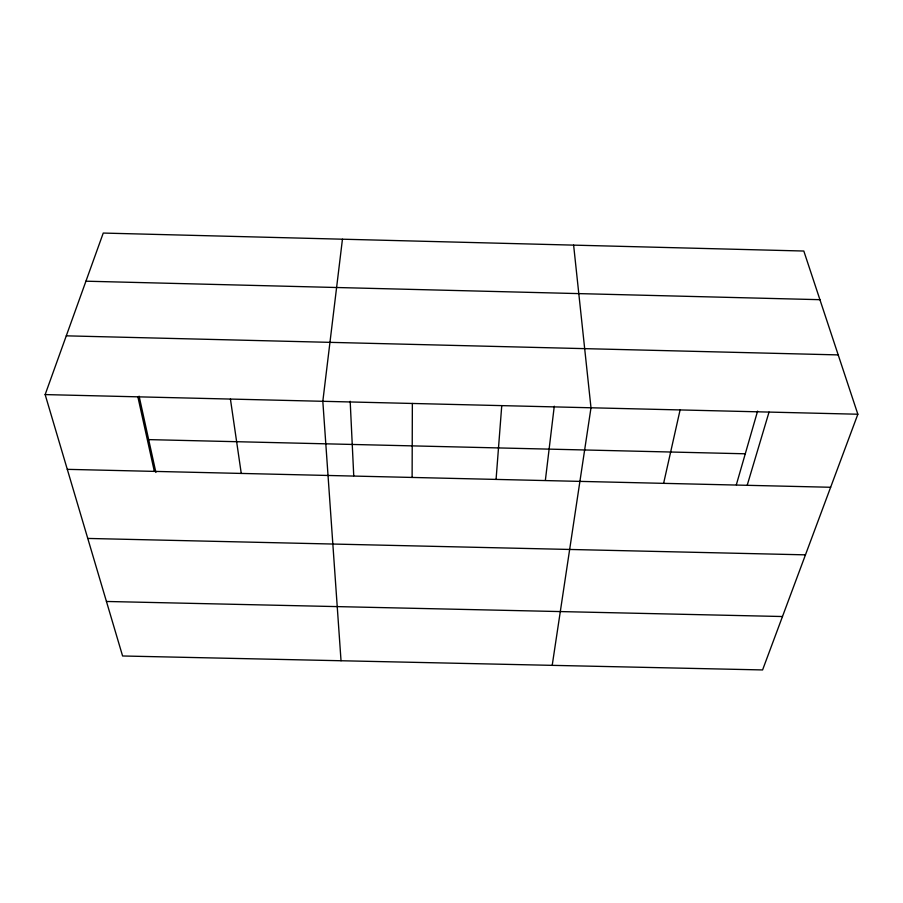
<?xml version="1.0" encoding="UTF-8"?>
<svg xmlns="http://www.w3.org/2000/svg" width="903" height="903" viewBox="0 0 903 903"><rect width="100%" height="100%" fill="white"/><g stroke="black" fill="none" stroke-linecap="round" stroke-linejoin="round"><path stroke-width="1.35" d="M412.118 477.439L412.355 403.46M496.074 479.414L501.752 405.628M545.378 480.238L554.273 406.203M342.451 239.205L322.822 401.304L341.029 660.748M552.207 665.353L590.991 407.784L573.619 245.131M663.615 483.342L680.094 409.928M736.351 484.719L757.594 411.113M747.187 485.306L769.04 412.084M45.15 394.588L103.247 233.064L803.817 251.034L857.85 414.229L762.583 669.936L122.594 655.984L45.15 394.588L857.85 414.229M148.668 439.614L745.28 453.791M67.296 469.346L830.636 487.27M87.772 538.436L805.453 554.848M106.441 601.466L782.472 616.523M85.932 281.194L819.935 299.683M66.28 335.837L838.21 354.902M137.866 396.835L154.345 471.389M139.107 396.169L155.892 472.45M230.423 399.07L241.259 473.432M350.183 401.271L353.739 475.734"/></g></svg>
